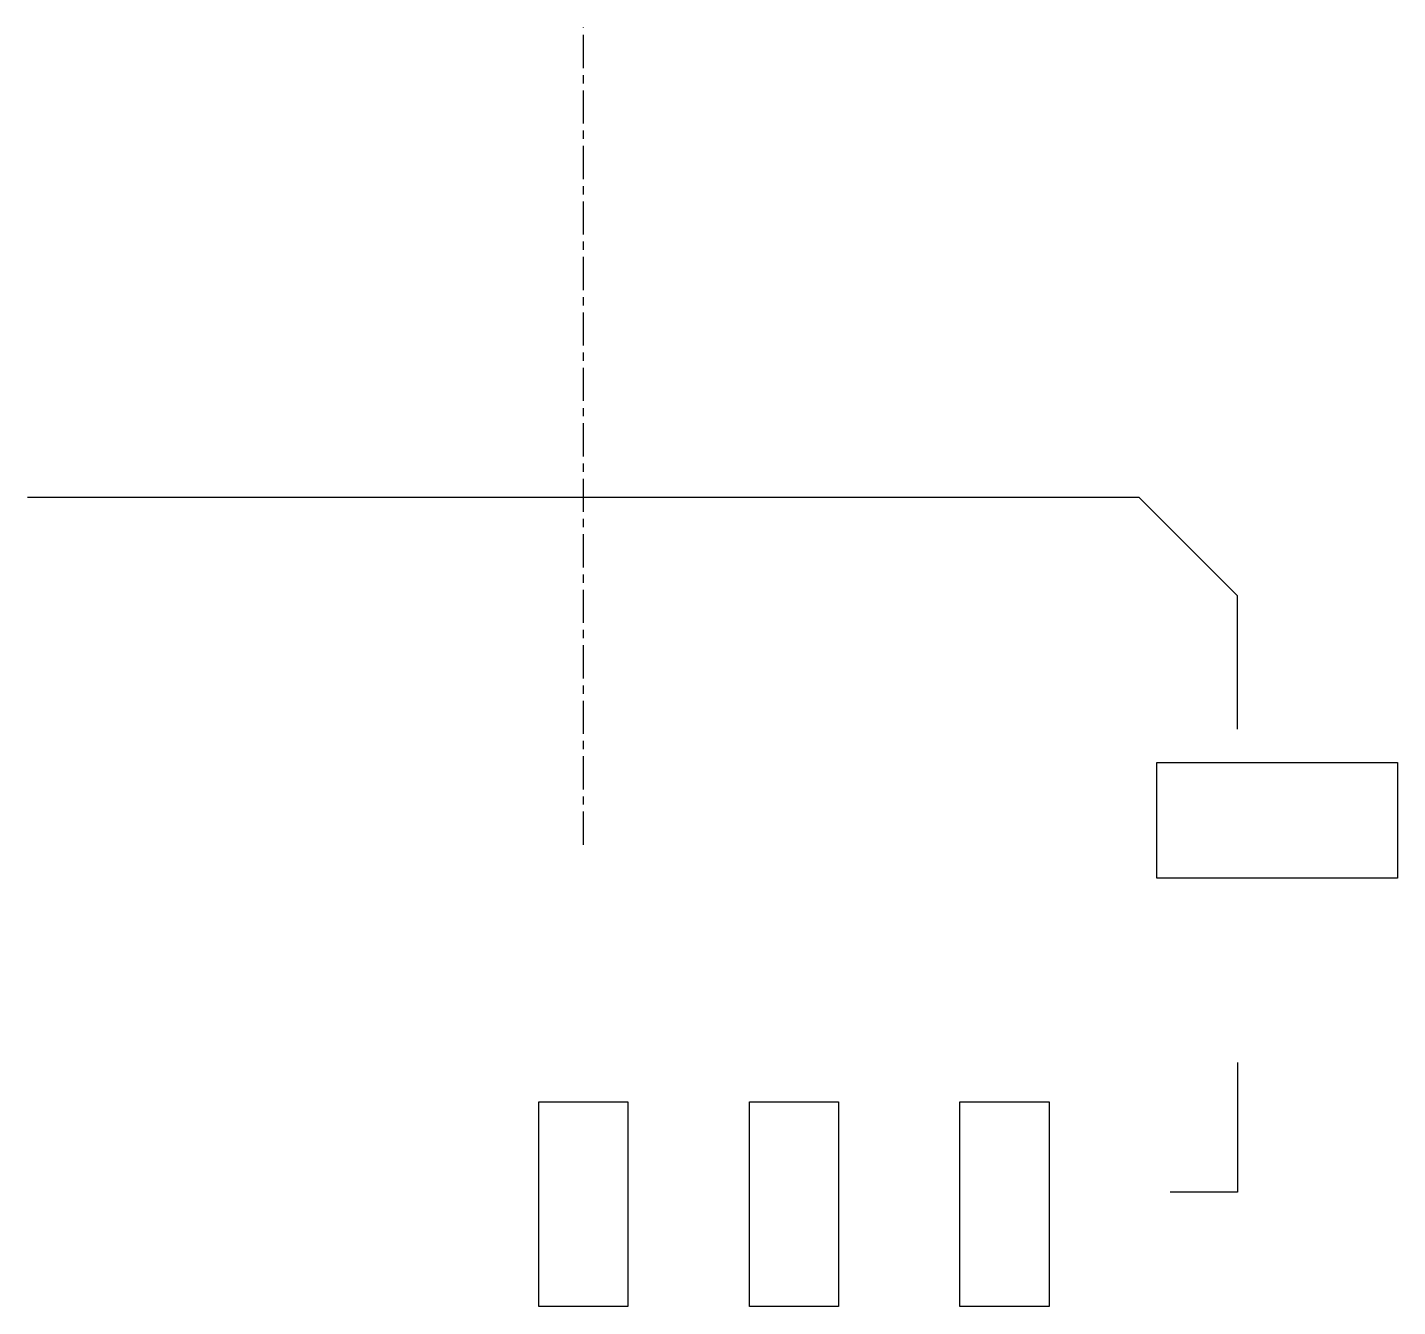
# Model space of a CAD drawing. Header units: millimetres. Extents: x -7.9 to 11.6, y -6.6 to 11.6.
import ezdxf

# ---------------------------------------------------------------- set-up
doc = ezdxf.new("R2010")
doc.units = ezdxf.units.MM
doc.linetypes.add('CHAIN', pattern=[0.7087, 0.4724, -0.0591, 0.1181, -0.0591])

msp = doc.modelspace()

# ---------------------------------------------------------------- linework, layer by layer
at = {"linetype": 'CHAIN'}
msp.add_line((0, 0), (0, 11.647), dxfattribs=at)
for points in [[(9.32, 1.65), (9.32, 3.55), (7.92, 4.95), (-7.92, 4.95)], [(9.32, -3.1), (9.32, -4.95), (8.36, -4.95)]]:
    msp.add_lwpolyline(points)
for points in [[(11.6, 1.175), (11.6, -0.475), (8.17, -0.475), (8.17, 1.175)], [(0.635, -3.66), (0.635, -6.58), (-0.635, -6.58), (-0.635, -3.66)], [(3.635, -3.66), (3.635, -6.58), (2.365, -6.58), (2.365, -3.66)], [(5.365, -3.66), (6.635, -3.66), (6.635, -6.58), (5.365, -6.58)]]:
    msp.add_lwpolyline(points, close=True)

doc.saveas('drawing.dxf')
